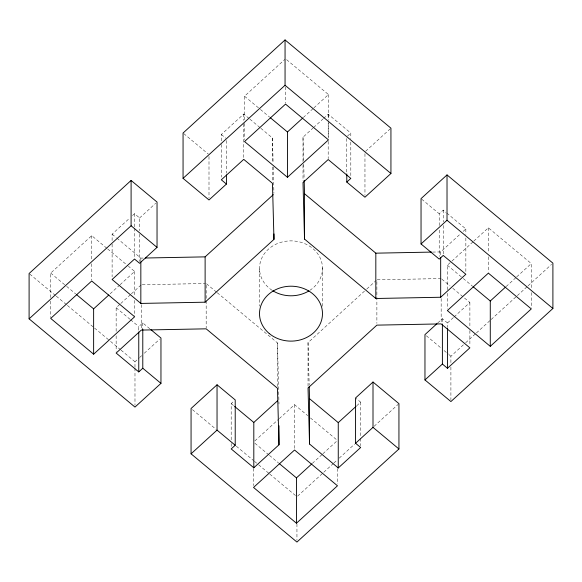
<?xml version="1.0" encoding="UTF-8"?>
<svg xmlns="http://www.w3.org/2000/svg" width="582" height="582" viewBox="0 0 582 582"><rect width="100%" height="100%" fill="white"/><g stroke="black" fill="none" stroke-linecap="round" stroke-linejoin="round"><path stroke-width="0.44" stroke-dasharray="2.91 2.18" d="M50.707 297.569L50.707 273.089L91.723 235.659L106.957 248.354M244.527 119.783L244.527 96.212L284.889 59.386M112.115 240.512L112.115 234.16L129.902 217.93M132.536 215.522L134.515 213.718L139.607 217.959L139.607 230.654M221.335 140.837L221.335 134.493L243.742 114.043L249.212 118.604M139.607 217.959L155.7 203.278M110.165 293.772L119.426 285.318M120.088 284.714L134.646 271.43L128.418 266.236M303.331 117.499L313.254 108.441M313.916 107.837L328.466 94.553L286.242 59.364M116.145 331.296L116.145 307.725L120.118 304.102M120.787 303.498L130.724 294.427M131.387 293.823L141.324 284.751M303.011 161.672L303.011 137.199L312.949 128.127M313.618 127.523L322.894 119.055M323.556 118.452L328.19 114.225L350.808 133.074L350.808 138.509M138.763 330.205L138.763 326.575L142.786 322.908L150.192 329.077M347.454 136.13L350.808 133.074M134.98 367.191L134.98 361.757L138.974 358.105M139.644 357.501L141.637 355.675M144.307 353.245L159.628 339.262M365.62 151.276L390.937 128.178M231.192 439.861L231.192 403.602L233.869 401.151M439.214 225.554L439.214 213.769L443.237 210.095L445.979 212.379M308.038 386.142L308.038 342.631L366.187 289.567M366.856 288.963L376.212 280.422M432.572 252.079L440.676 251.919L460.551 233.782M463.207 231.367L465.855 228.944L446.663 212.954M254.858 440.909L278.669 419.178M279.331 418.574L294.55 404.686L307.703 415.65M447.354 289.72L447.354 265.239L451.326 261.624M451.988 261.02L473.159 241.697M473.813 241.094L488.371 227.809L531.293 263.581L531.293 288.963M437.7 322.995L442.393 318.71L447.485 322.952L447.485 327.491M356.708 405.792L360.665 402.184L356.206 398.474M447.485 322.952L453.414 317.546M454.076 316.943L469.885 302.509L463.73 297.38M312.33 463.403L322.253 454.346M322.915 453.742L337.473 440.458M506.151 286.526L516.074 277.469M516.736 276.865L531.293 263.581M297.613 496.119L323.112 472.846M323.788 472.235L333.18 463.665M333.85 463.054L336.534 460.602M339.219 458.15L354.656 444.066M374.117 426.308L398.27 404.264M450.904 362.579L450.904 356.235L464.996 343.373M465.665 342.762L475.727 333.573M476.403 332.962L490.495 320.107M491.164 319.489L516.663 296.223M517.333 295.612L527.401 286.424M528.07 285.813L551.561 264.381M116.902 238.154L140.837 258.102L143.55 258.044M441.163 278.574L376.881 279.811L376.881 323.323M142.226 284.736L205.271 283.521M421.717 199.19L439.214 213.769M244.527 96.212L259.761 108.907M260.452 109.481L269.451 116.982M447.354 265.239L462.588 277.934M463.279 278.509L472.278 286.009M249.896 119.172L260.154 127.727M260.838 128.295L272.463 137.985L273.14 163.302M441.847 279.142L450.053 285.98M452.789 288.265L463.046 296.813M221.335 134.493L225.794 138.203M183.737 133.591L208.312 154.07M426.33 335.756L441.345 348.269M444.073 350.546L448.169 353.958M448.853 354.525L450.904 356.235M216.555 292.157L206.173 283.507L206.173 299.817M217.253 292.731L277.476 342.922L278.989 404.01M112.115 234.16L116.218 237.58M107.648 248.929L127.72 265.661M310.468 417.956L336.774 439.883M116.145 307.725L129.851 319.154M130.543 319.722L138.763 326.575M231.192 403.602L233.935 405.887M50.707 273.089L65.941 285.784M66.632 286.359L75.631 293.859M254.916 443.273L268.76 454.811M269.451 455.386L278.451 462.886M29.798 274.1L55.566 295.576M56.265 296.158L66.712 304.866M67.41 305.448L93.884 327.506M94.575 328.088L109.903 340.856M110.595 341.438L120.35 349.564M121.049 350.146L134.98 361.757M192.46 409.655L216.14 429.392M236.343 446.227L253.759 460.74M254.45 461.322L257.935 464.225M258.634 464.807L269.08 473.515M269.779 474.09L296.944 496.73M303.011 137.199L303.637 160.537M303.731 164.131L304.139 179.387M308.038 342.631L309.173 385.131M273.234 166.918L273.933 193.137M531.293 292.593L531.293 308.002M488.371 227.809L488.371 253.192M488.371 256.822L488.371 272.231M469.885 302.509L469.885 326.989M469.885 330.612L469.885 345.119M465.855 228.944L465.855 234.386M465.855 238.009L465.855 272.456M450.904 367.111L450.904 399.747M447.354 293.343L447.354 308.758M443.237 210.095L443.237 221.88M443.237 225.51L443.237 254.516M442.393 318.71L442.393 324.152M441.163 298.515L441.163 322.995M440.676 251.919L440.676 256.458M439.214 230.086L439.214 256.378M364.958 153.699L364.958 195.399M360.665 402.184L360.665 437.54M360.665 438.442L360.665 445.696M350.808 142.139L350.808 176.586M346.785 138.56L346.785 173.007M337.473 468.561L337.473 483.969M328.466 94.553L328.466 119.936M328.466 120.845L328.466 138.065M328.19 114.225L328.19 119.659M328.19 123.289L328.19 137.788M328.19 141.419L328.19 158.639M322.479 267.713L322.479 306.692M303.011 165.303L303.011 180.711M296.944 523.931L296.944 540.242M294.55 404.686L294.55 449.108M285.544 86.885L285.544 103.203M277.476 342.922L277.476 387.343M272.463 137.985L272.463 163.367M272.463 166.99L272.463 181.497M259.521 268.957L259.521 306.125M253.534 468.408L253.534 485.635M244.527 123.413L244.527 139.731M243.742 114.043L243.742 120.394M243.742 124.017L243.742 158.464M231.192 443.491L231.192 447.114M226.427 140.546L226.427 173.181M221.335 144.46L221.335 177.095M208.996 156.456L208.996 198.156M206.173 300.727L206.173 327.921M142.786 322.908L142.786 329.252M141.324 304.692L141.324 329.172M140.837 258.102L140.837 260.816M139.607 234.277L139.607 261.478M134.98 368.1L134.98 405.268M134.646 271.43L134.646 296.813M134.646 300.443L134.646 315.851M134.515 213.718L134.515 227.315M134.515 228.224L134.515 258.139M116.145 335.829L116.145 351.244M112.115 244.134L112.115 276.77M91.723 235.659L91.723 260.139M91.723 263.762L91.723 280.08M50.707 301.192L50.707 317.51M272.034 290.258A31.493 27.463 0 0 1 267.822 249.751A31.493 27.463 0 0 1 314.462 250.013A31.493 27.463 0 0 1 309.639 290.476"/><path stroke-width="0.87" d="M273.962 233.928L273.962 239.369L205.119 302.189L140.837 303.426L112.115 279.491L134.515 259.048L139.607 263.29L157.038 247.379L157.038 202.056L131.095 180.442L29.1 273.518L29.1 318.849L134.98 407.08L160.959 383.371L160.959 338.047L150.862 329.638M346.785 173.909L346.785 182.071L364.958 197.211L390.937 173.501L390.937 128.178L285.056 39.94L183.061 133.023L183.061 178.347L208.996 199.968L226.427 184.058L226.427 174.993M29.1 318.849L131.095 225.765L131.095 180.442M183.061 178.347L285.056 85.27L285.056 39.94M93.629 354.191L134.646 316.761L91.723 280.99L50.707 318.419L93.629 354.191L93.629 308.86L108.841 294.979M287.45 177.314L328.466 139.884L285.544 104.113L244.527 141.542L287.45 177.314L287.45 131.983L302.669 118.102M145.362 258.015L205.119 256.866L273.293 194.65M442.393 324.152L442.393 364.041L447.485 368.282L469.885 347.84L441.163 323.898L376.881 325.134L308.038 387.961L309.537 444.015L338.258 467.957L360.665 447.507L355.573 443.266L355.573 397.942L373.004 382.032L398.939 403.653L398.939 448.977L296.944 542.06L191.063 453.822L191.063 408.499L217.042 384.789L235.215 399.929L235.215 445.259L231.192 448.926L253.81 467.775L278.989 444.801L277.476 388.252L206.173 328.83L141.324 330.081L116.145 353.056L138.763 371.905L142.786 368.231L142.786 329.252M346.785 182.071L350.808 178.398L328.19 159.548L303.011 182.522L304.524 239.078L375.827 298.493L440.676 297.249L465.855 274.275L443.237 255.425L439.214 259.092L421.041 243.953L421.041 198.629L447.02 174.92L552.9 263.151L552.9 308.482L450.904 401.558L424.962 379.944L424.962 334.621L437.031 323.607M191.063 453.822L217.042 430.113L217.042 384.789M421.041 243.953L447.02 220.243L447.02 174.92M253.81 467.775L253.81 422.452L277.665 400.685M338.258 467.957L338.258 422.627L356.053 406.396M296.456 523.218L337.473 485.788L294.55 450.017L253.534 487.447L296.456 523.218L296.456 477.887L311.668 464.007M490.277 346.341L531.293 308.911L488.371 273.14L447.354 310.57L490.277 346.341L490.277 301.01L505.489 287.13M355.573 443.266L373.004 427.363L373.004 382.032M424.962 379.944L442.393 364.041M304.168 180.289L304.524 193.748L375.827 253.17L431.669 252.093M285.056 85.27L390.937 173.501M447.02 220.243L552.9 308.482M270.143 117.564L287.45 131.983M472.97 286.591L490.277 301.01M226.427 184.058L221.335 179.816L243.742 159.373L272.463 183.308L273.962 239.369M131.095 225.765L157.038 247.379M373.004 427.363L398.939 448.977M309.224 386.935L309.537 398.692L338.258 422.627M234.619 406.454L253.81 422.452M76.322 294.441L93.629 308.86M279.149 463.468L296.456 477.887M142.786 368.231L160.959 383.371M217.042 430.113L235.215 445.259M447.485 328.394L447.485 368.282M440.676 257.36L440.676 297.249M375.827 253.17L375.827 298.493M309.537 398.692L309.537 444.015M304.524 193.748L304.524 239.078M278.989 425.762L278.989 444.801M205.119 256.866L205.119 302.189M140.837 261.725L140.837 303.426M138.763 332.016L138.763 371.905M308.889 290.935A31.493 27.463 0 0 1 272.776 290.731M269.24 333.515A31.493 27.463 0 0 0 321.591 320.165A31.493 27.463 0 0 0 282.161 287.304A31.493 27.463 0 0 0 269.24 333.515"/></g></svg>
